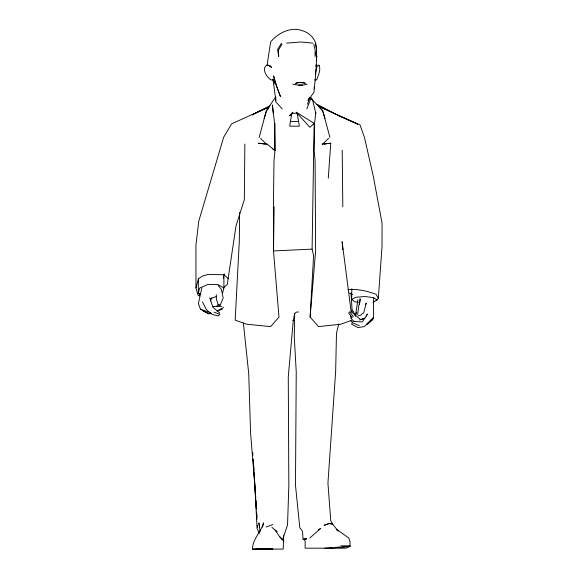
<?xml version="1.0" encoding="UTF-8"?>
<svg xmlns="http://www.w3.org/2000/svg" width="578" height="578" viewBox="0 0 578 578"><rect width="100%" height="100%" fill="white"/><g stroke="black" fill="none" stroke-linecap="round" stroke-linejoin="round"><path stroke-width="0.87" d="M200.66 294.346L198.333 293.06L198.333 278.712M222.624 292.851L223.91 287.909L223.91 274.463M244.855 144.052L244.335 199.627L235.976 226.02L227.277 284.477L223.274 287.851M373.634 298.19L373.475 317.633L372.535 320.031L367.391 324.215M239.624 212.408L239.292 241.655L235.167 320.14L246.633 324.2L270.612 326.613L278.986 317.084L273.495 250.924L273.401 207.17L274.008 160.402L274.976 150.591L274.976 123.367M274.138 206.931L273.495 250.924L312.098 249.132L313.601 255.577L310.119 317.084L318.485 326.613L340.767 324.229L351.41 320.458M314.129 123.367L309.887 127.304L296.189 112.168L314.129 123.367L312.098 249.132M358.49 302.28L354.964 301.817L351.648 299.462L351.807 288.711M294.657 313.262L294.267 336.887L296.239 371.842L295.481 485.238L299.787 527.685L302.525 531.334L303.089 539.274L306.116 538.978M309.165 98.058L307.98 100.493L313.926 92.372L316.347 67.64L316.477 50.77M316.058 66.073L316.18 64.353M316.484 60.061L316.787 55.77L316.477 58.335M328.261 178.176L330.761 143.243L322.018 144.023M376.097 300.784L378.337 298.313L382.022 246.633L382.065 223.216L373.374 176.651L364.545 137.759L360.029 124.884L338.52 115.571L357.739 124.162L318.449 106.114L322.669 110.998M359.559 304.295L359.993 298.537M310.119 317.084L315.61 250.924L315.097 160.402L314.129 150.591L314.613 122.702L315.834 112.659M357.659 314.894L358.591 306.629L360.412 299.325M271.927 527.331L277.086 531.767L275.135 530.142L279.449 536.435L283.588 540.741L283.177 549.086L252.593 549.1L272.592 549.086M267.108 65.213L270.612 41.999C277.584 33.314 290.25 26.711 301.384 30.374C309.577 32.455 316.556 39.47 316.318 48.27M355.427 316.296L357.869 299.729M315.292 74.266L316.347 67.64L315.92 65.863M290.38 121.525L291.912 113.23L297.193 113.274L299.353 126.192L289.751 126.192L290.38 121.525L298.725 121.525M223.375 278.228L224.185 273.878M273.271 113.375L272.404 104.994L274.492 122.702L274.976 150.591L272.932 149.066M201.838 287.981L198.406 303.587L200.465 309.216L208.947 313.962L211.302 313.182M262.513 527.187L263.554 522.859C261.097 532.063 252.413 539.274 252.514 549.1M338.787 323.861L336.475 333.275L335.666 371.141L327.936 483.056L330.746 520.626L332.661 524.145L338.144 531.131M355.997 314.23L356.416 312.539M259.19 137.456L266.314 110.738L275.749 96.923L275.749 101.844L282.237 108.902M198.333 293.06L199.612 288.119L207.632 284.564L217.696 284.477L223.91 287.909M199.229 293.443L199.345 296.066L197.972 295.069L195.956 287.902L198.579 278.654L202.408 276.067L208.167 274.456L223.939 274.752L228.368 278.777M264.124 118.541L266.176 111.836M307.489 104.221L309.736 97.458M352.06 322.972L351.641 324.215L357.955 327.574L364.306 326.613L373.475 317.633L366.575 324.439M306.86 108.902L311.159 97.631L312.59 100.045L315.834 113.375M210.464 301.015L211.895 297.771M313.97 88.224L314.685 86.7M366.394 316.108L367.398 314.027L362.413 321.91L352.941 321.44M365.534 304.375L366.3 303.002L363.714 312.749L360.6 315.22L358.461 315.812M281.349 43.314L277.57 49.571L278.683 56.478L278.502 49.983L282.013 44.239M316.347 67.64L318.182 65.285L319.128 65.365C321.014 70.155 318.326 75.032 316.823 79.533L315.985 80.075L314.634 79.858M269.529 66.044L270.685 65.863L271.646 67.64L268.553 65.285L266.422 65.365L264.666 67.575C263.496 72.315 267.043 76.469 270.237 79.533L272.101 80.075M266.436 110.998L268.546 108.556M291.912 113.274L289.564 115.867L292.909 112.168M216.302 306.629L218.058 304.707L220.11 305.249M322.3 144.486L328.535 138.388M309.851 538.002L320.689 528.386L318.261 529.896M351.597 318.008L352.19 317.604L348.693 313.095L349.726 311.759L353.368 316.802M217.371 310.978L219.503 309.642M217.104 311L222.357 309.172M351.648 299.462L355.795 297.265L364.964 296.528L373.785 297.67L377.102 300.033L372.955 302.222M252.218 114.805L269.818 105.832M220.363 309.129L223.65 307.547M252.218 114.834L269.854 106.497L231.662 123.829L223.693 137.181L198.789 221.042L195.935 245.115L195.956 287.902M210.739 298.624L216.085 296.565M266.14 526.934L272.859 524.586M359.646 320.017L365.007 318.167L360.571 319.612L351.265 311.6M348.043 289.665C357.327 288.675 367.254 291.066 376.061 294.31L378.337 298.313M323.991 144.24L326.527 143.864M328.217 143.619L330.761 143.243M296.052 82.965L299.187 82.553L304.982 82.965M303.089 539.274L306.651 538.819L304.447 539.18L305.155 541.774L305.155 548.182L345.926 548.182L350.066 546.355L350.015 541.557L348.722 537.93L336.418 529.238L337.523 530.611M330.327 548.182L350.066 546.355L342.241 546.925M211.172 313.399L208.521 313.601L202.871 310.812M324.843 548.182L331.801 547.677M335.283 547.424L340.5 547.048M298.508 311.983L296.413 312.113L294.686 313.579L293.27 320.515L288.263 377.08L288.841 485.18L287.541 524.932L282.454 540.033L279.449 536.435M286.565 43.112L300.654 41.999L312.835 43.112M268.553 65.285L266.422 65.365M212.74 306.528L221.887 306.383M298.515 85.06L302.569 85.06M340.81 545.82L350.015 545.82M255.794 549.057L272.939 549.1M319.128 65.365L318.182 65.285M292.786 320.364L294.549 320.544M260.88 143.619L258.344 143.243L267.079 144.023L274.976 150.591M262.578 143.864L265.114 144.24M200.465 309.216L210.414 312.705M214.019 312.192L219.821 314.302L218.253 315.942L212.112 314.403L206.274 309.432L202.481 301.933M351.973 310.834L353.375 311.376L354.776 315.292M352.659 322.82L359.35 325.732M349.618 293.097L352.515 294.448M318.449 106.114L337.689 115.217L316.881 104.206M219.799 313.03L212.906 307.229L209.706 297.757M311.174 98.607L322.791 110.738L329.915 137.456M260.57 138.388L266.805 144.486M311.311 98.773L312.59 100.045M353.989 321.512L351.005 318.413L350.326 315.169M350.81 320.739L352.623 322.669M218.123 285.474L221.41 289.354L223.18 298.024L220.269 304.982L218.39 305.119L216.389 299.361L216.295 294.715M273.119 79.663L275.012 83.507L273.141 79.562M259.399 533.4L257.08 528.559L254.212 472.84M272.433 79.222L273.264 81.447L275.865 100.558M322.929 111.836L324.981 118.541M313.767 44.239L315.126 49.983L315.075 56.478L316.679 49.571L315.256 43.314M259.753 527.165L258.836 522.938L260.122 531.536M243.367 322.892L248.735 373.749L250.57 432.64L255.779 497.73M351.193 312.142L342.104 241.655L342.819 249.667M283.588 540.741L283.682 541.68L283.502 535.394M253.287 459.539L253.475 462.198M253.72 465.745L254.024 470.181M252.709 452.69L252.875 455.385M253.106 458.968L253.453 464.351M253.569 466.15L256.321 509.204M256.545 512.787L256.95 519.066M351.041 292.995L352.139 311.022M255.931 500.404L256.343 507.535M256.596 511.992L256.907 517.339M342.805 206.859L342.205 150.258M295.242 83.723A7.593 4.703 -12.2 0 1 305.336 83.723M307.171 84.15A10.888 3.519 5.2 0 1 292.822 84.15M329.8 523.292L324.121 525.286L329.019 523.639L332.661 524.145L329.8 523.292M280.482 96.613L276.674 86.7L273.589 75.928L275.121 82.018L280.482 96.613M257.463 527.143L257.347 525.344L257.463 527.143"/></g></svg>
